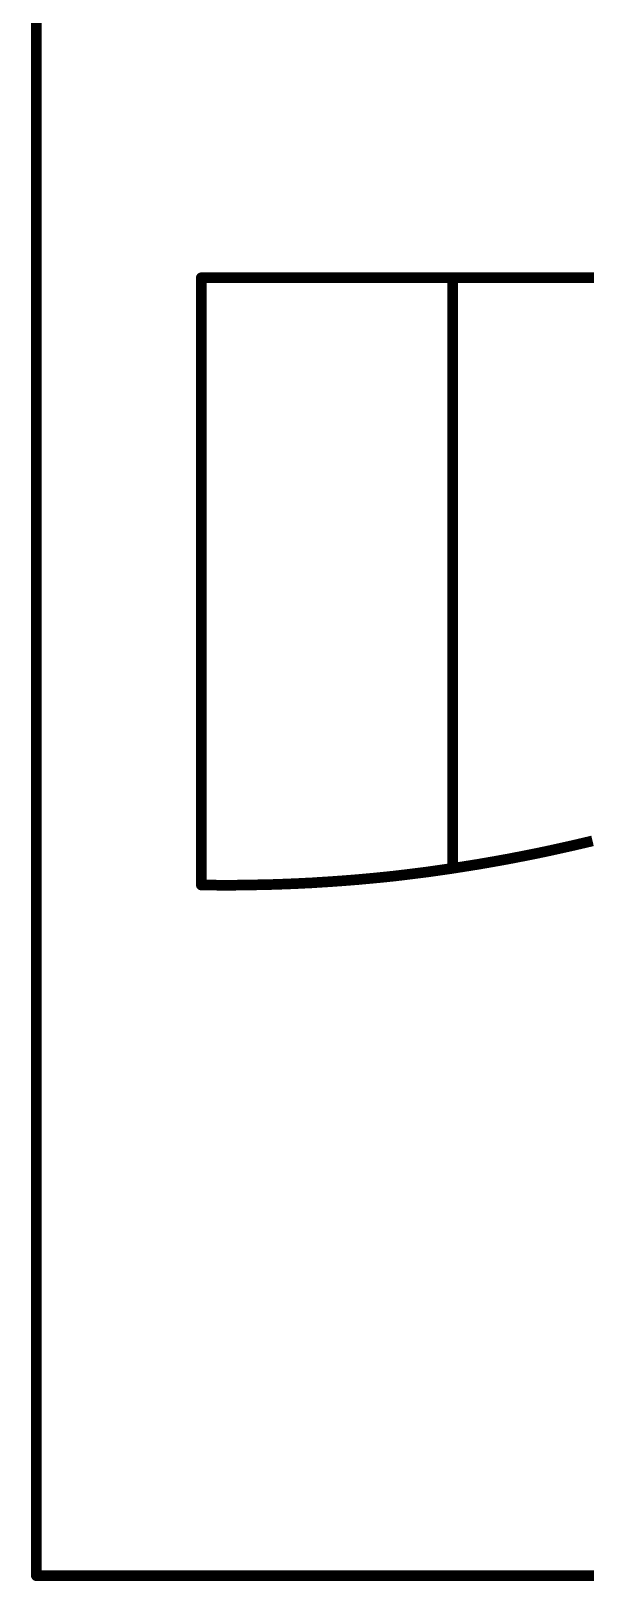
# Model space of a CAD drawing. Header units: inches. Extents: x 28 to 136, y 32 to 73.
# Drawn here: x 27.65 to 34.27, y 31.76 to 50.27 of the extents above; entities that cross this region are included whole.
import ezdxf

# ---------------------------------------------------------------- set-up
doc = ezdxf.new("R2010")
doc.units = ezdxf.units.IN
doc.layers.add('Board Outline', color=216, linetype='Continuous')
doc.layers.add('Top Overlay', color=2, linetype='Continuous')

msp = doc.modelspace()

# ---------------------------------------------------------------- linework, layer by layer
at = {"layer": 'Board Outline', "const_width": 0.127}
for points in [[(27.711, 72.441), (27.711, 31.826)], [(27.711, 31.826), (136.296, 31.826)]]:
    msp.add_lwpolyline(points, dxfattribs=at)
at = {"layer": 'Board Outline', "const_width": 0.0635}
msp.add_lwpolyline([(27.68, 31.826, 1), (27.743, 31.826, 1)], format="xyb", close=True, dxfattribs=at)
msp.add_lwpolyline([(27.68, 31.826, 1), (27.743, 31.826, 1)], format="xyb", close=True, dxfattribs=at)
at = {"layer": 'Top Overlay', "const_width": 0.127}
for points in [[(29.681, 47.322), (35.681, 47.322)], [(29.681, 40.072), (29.681, 47.322)], [(32.681, 40.271), (32.681, 47.322)], [(33.72, 40.457), (33.815, 40.477)], [(33.815, 40.477), (33.91, 40.498)], [(33.91, 40.498), (34.005, 40.519)], [(34.005, 40.519), (34.1, 40.54)], [(34.1, 40.54), (34.194, 40.562)], [(34.194, 40.562), (34.288, 40.584)], [(34.288, 40.584), (34.351, 40.599)], [(32.681, 40.271), (32.977, 40.318)], [(32.977, 40.318), (33.173, 40.352)], [(33.173, 40.352), (33.335, 40.381)], [(33.335, 40.381), (33.464, 40.406)], [(33.464, 40.406), (33.592, 40.431)], [(33.592, 40.431), (33.72, 40.457)], [(30.893, 40.093), (30.943, 40.095)], [(30.943, 40.095), (30.986, 40.097)], [(30.986, 40.097), (31.021, 40.099)], [(31.021, 40.099), (31.076, 40.103)], [(31.538, 40.136), (31.542, 40.136)], [(31.542, 40.136), (31.582, 40.14)], [(31.582, 40.14), (31.626, 40.144)], [(31.945, 40.175), (32.009, 40.182)], [(32.009, 40.182), (32.059, 40.188)], [(32.059, 40.188), (32.1, 40.193)], [(32.1, 40.193), (32.382, 40.228)], [(32.382, 40.228), (32.681, 40.271)], [(29.681, 40.072), (29.681, 40.072)], [(29.681, 40.072), (29.681, 40.072)], [(29.681, 40.072), (29.681, 40.072)], [(29.682, 40.072), (29.682, 40.072)], [(29.681, 40.072), (29.681, 40.072)], [(29.681, 40.072), (29.682, 40.072)], [(29.681, 40.072), (29.681, 40.072)], [(29.682, 40.072), (29.682, 40.072)], [(29.681, 40.072), (29.681, 40.072)], [(29.682, 40.072), (29.682, 40.072)], [(29.681, 40.072), (29.681, 40.072)], [(29.681, 40.072), (29.681, 40.072)], [(29.682, 40.072), (29.682, 40.072)], [(29.681, 40.072), (29.681, 40.072)], [(29.681, 40.072), (29.681, 40.072)], [(29.682, 40.072), (29.682, 40.072)], [(29.681, 40.072), (29.681, 40.072)], [(29.683, 40.072), (29.683, 40.072)], [(29.682, 40.072), (29.682, 40.072)], [(29.683, 40.072), (29.683, 40.072)], [(29.682, 40.072), (29.682, 40.072)], [(29.682, 40.072), (29.682, 40.072)], [(29.682, 40.072), (29.683, 40.072)], [(29.683, 40.072), (29.683, 40.072)], [(29.684, 40.072), (29.684, 40.072)], [(29.684, 40.072), (29.684, 40.072)], [(29.683, 40.072), (29.683, 40.072)], [(29.683, 40.072), (29.684, 40.072)], [(29.684, 40.072), (29.684, 40.072)], [(29.684, 40.072), (29.684, 40.072)], [(29.684, 40.072), (29.685, 40.072)], [(29.685, 40.072), (29.685, 40.072)], [(29.685, 40.072), (29.685, 40.072)], [(29.685, 40.072), (29.685, 40.072)], [(29.685, 40.072), (29.686, 40.072)], [(29.686, 40.072), (29.686, 40.072)], [(29.686, 40.072), (29.686, 40.072)], [(29.687, 40.072), (29.687, 40.072)], [(29.687, 40.072), (29.687, 40.072)], [(29.686, 40.072), (29.686, 40.072)], [(29.686, 40.072), (29.687, 40.072)], [(29.687, 40.072), (29.688, 40.072)], [(29.688, 40.072), (29.688, 40.072)], [(29.688, 40.072), (29.688, 40.072)], [(29.689, 40.072), (29.689, 40.072)], [(29.689, 40.072), (29.689, 40.072)], [(29.688, 40.072), (29.689, 40.072)], [(29.689, 40.072), (29.69, 40.072)], [(29.69, 40.072), (29.69, 40.072)], [(29.69, 40.072), (29.69, 40.072)], [(29.691, 40.072), (29.691, 40.072)], [(29.69, 40.072), (29.691, 40.072)], [(29.691, 40.072), (29.692, 40.072)], [(29.692, 40.072), (29.692, 40.072)], [(29.692, 40.072), (29.692, 40.072)], [(29.693, 40.072), (29.693, 40.072)], [(29.692, 40.072), (29.693, 40.072)], [(29.693, 40.072), (29.694, 40.072)], [(29.694, 40.072), (29.694, 40.072)], [(29.694, 40.072), (29.694, 40.072)], [(29.694, 40.072), (29.695, 40.072)], [(29.695, 40.072), (29.695, 40.072)], [(29.696, 40.072), (29.696, 40.072)], [(29.695, 40.072), (29.696, 40.072)], [(29.696, 40.072), (29.697, 40.072)], [(29.697, 40.072), (29.697, 40.072)], [(29.697, 40.072), (29.698, 40.072)], [(29.698, 40.072), (29.698, 40.072)], [(29.699, 40.072), (29.699, 40.072)], [(29.698, 40.072), (29.699, 40.072)], [(29.699, 40.072), (29.7, 40.072)], [(29.7, 40.072), (29.7, 40.072)], [(29.7, 40.072), (29.701, 40.072)], [(29.701, 40.072), (29.701, 40.072)], [(29.701, 40.072), (29.702, 40.072)], [(29.702, 40.072), (29.703, 40.072)], [(29.703, 40.072), (29.703, 40.072)], [(29.703, 40.072), (29.704, 40.072)], [(29.704, 40.072), (29.704, 40.072)], [(29.704, 40.072), (29.705, 40.072)], [(29.705, 40.072), (29.706, 40.072)], [(29.706, 40.072), (29.706, 40.072)], [(29.706, 40.072), (29.707, 40.072)], [(29.707, 40.072), (29.707, 40.072)], [(29.707, 40.072), (29.708, 40.072)], [(29.708, 40.072), (29.709, 40.072)], [(29.709, 40.072), (29.709, 40.072)], [(29.709, 40.072), (29.71, 40.072)], [(29.71, 40.072), (29.711, 40.072)], [(29.711, 40.072), (29.711, 40.072)], [(29.711, 40.072), (29.712, 40.072)], [(29.712, 40.072), (29.713, 40.072)], [(29.713, 40.072), (29.713, 40.072)], [(29.713, 40.072), (29.714, 40.072)], [(29.714, 40.072), (29.715, 40.072)], [(29.715, 40.072), (29.715, 40.072)], [(29.715, 40.072), (29.716, 40.072)], [(29.717, 40.072), (29.718, 40.072)], [(29.716, 40.072), (29.717, 40.072)], [(29.718, 40.072), (29.719, 40.072)], [(29.719, 40.072), (29.721, 40.072)], [(29.721, 40.072), (29.722, 40.072)], [(29.722, 40.072), (29.724, 40.072)], [(29.724, 40.072), (29.725, 40.072)], [(29.725, 40.072), (29.727, 40.072)], [(29.727, 40.072), (29.729, 40.072)], [(29.729, 40.072), (29.73, 40.072)], [(29.73, 40.072), (29.732, 40.072)], [(29.732, 40.072), (29.734, 40.072)], [(29.734, 40.072), (29.736, 40.072)], [(29.736, 40.072), (29.737, 40.072)], [(29.737, 40.072), (29.739, 40.072)], [(29.739, 40.072), (29.74, 40.072)], [(29.74, 40.072), (29.741, 40.072)], [(29.741, 40.072), (29.742, 40.072)], [(29.742, 40.072), (29.743, 40.072)], [(29.743, 40.072), (29.744, 40.071)], [(29.744, 40.071), (29.745, 40.071)], [(29.745, 40.071), (29.746, 40.071)], [(29.746, 40.071), (29.747, 40.071)], [(29.747, 40.071), (29.749, 40.071)], [(29.749, 40.071), (29.751, 40.071)], [(29.751, 40.071), (29.753, 40.071)], [(29.753, 40.071), (29.755, 40.071)], [(29.755, 40.071), (29.757, 40.071)], [(29.757, 40.071), (29.76, 40.071)], [(29.76, 40.071), (29.764, 40.071)], [(29.764, 40.071), (29.768, 40.071)], [(29.768, 40.071), (29.773, 40.071)], [(29.773, 40.071), (29.822, 40.071)], [(29.822, 40.071), (29.837, 40.071)], [(29.837, 40.071), (29.851, 40.071)], [(29.851, 40.071), (29.863, 40.07)], [(29.863, 40.07), (29.875, 40.07)], [(29.875, 40.07), (29.887, 40.07)], [(29.887, 40.07), (29.899, 40.07)], [(29.899, 40.07), (29.911, 40.07)], [(29.911, 40.07), (29.919, 40.07)], [(29.919, 40.07), (29.928, 40.07)], [(29.928, 40.07), (29.937, 40.07)], [(29.937, 40.07), (29.951, 40.07)], [(29.951, 40.07), (29.969, 40.07)], [(29.969, 40.07), (30.087, 40.07)], [(30.087, 40.07), (30.144, 40.071)], [(30.144, 40.071), (30.19, 40.071)], [(30.19, 40.071), (30.211, 40.072)], [(30.211, 40.072), (30.247, 40.072)], [(30.247, 40.072), (30.564, 40.079)], [(30.564, 40.079), (30.581, 40.08)], [(30.581, 40.08), (30.618, 40.081)], [(30.618, 40.081), (30.822, 40.089)], [(30.822, 40.089), (30.893, 40.093)]]:
    msp.add_lwpolyline(points, dxfattribs=at)
at = {"layer": 'Top Overlay', "const_width": 0.0635}
for points in [[(29.649, 47.322, 1), (29.713, 47.322, 1)], [(29.649, 47.322, 1), (29.713, 47.322, 1)], [(32.649, 47.322, 1), (32.713, 47.322, 1)], [(33.783, 40.477, 1), (33.847, 40.477, 1)], [(33.783, 40.477, 1), (33.847, 40.477, 1)], [(33.879, 40.498, 1), (33.942, 40.498, 1)], [(33.879, 40.498, 1), (33.942, 40.498, 1)], [(33.973, 40.519, 1), (34.037, 40.519, 1)], [(33.973, 40.519, 1), (34.037, 40.519, 1)], [(34.068, 40.54, 1), (34.132, 40.54, 1)], [(34.068, 40.54, 1), (34.132, 40.54, 1)], [(34.163, 40.562, 1), (34.226, 40.562, 1)], [(34.163, 40.562, 1), (34.226, 40.562, 1)], [(34.257, 40.584, 1), (34.32, 40.584, 1)], [(34.257, 40.584, 1), (34.32, 40.584, 1)], [(32.946, 40.318, 1), (33.009, 40.318, 1)], [(32.946, 40.318, 1), (33.009, 40.318, 1)], [(33.141, 40.352, 1), (33.205, 40.352, 1)], [(33.141, 40.352, 1), (33.205, 40.352, 1)], [(33.303, 40.381, 1), (33.367, 40.381, 1)], [(33.303, 40.381, 1), (33.367, 40.381, 1)], [(33.432, 40.406, 1), (33.495, 40.406, 1)], [(33.432, 40.406, 1), (33.495, 40.406, 1)], [(33.56, 40.431, 1), (33.624, 40.431, 1)], [(33.56, 40.431, 1), (33.624, 40.431, 1)], [(33.688, 40.457, 1), (33.751, 40.457, 1)], [(33.688, 40.457, 1), (33.751, 40.457, 1)], [(30.911, 40.095, 1), (30.975, 40.095, 1)], [(30.911, 40.095, 1), (30.975, 40.095, 1)], [(30.954, 40.097, 1), (31.017, 40.097, 1)], [(30.954, 40.097, 1), (31.017, 40.097, 1)], [(30.989, 40.099, 1), (31.053, 40.099, 1)], [(30.989, 40.099, 1), (31.053, 40.099, 1)], [(31.044, 40.103, 1), (31.108, 40.103, 1)], [(31.044, 40.103, 1), (31.108, 40.103, 1)], [(31.506, 40.136, 1), (31.57, 40.136, 1)], [(31.506, 40.136, 1), (31.57, 40.136, 1)], [(31.511, 40.136, 1), (31.574, 40.136, 1)], [(31.511, 40.136, 1), (31.574, 40.136, 1)], [(31.55, 40.14, 1), (31.614, 40.14, 1)], [(31.55, 40.14, 1), (31.614, 40.14, 1)], [(31.594, 40.144, 1), (31.658, 40.144, 1)], [(31.594, 40.144, 1), (31.658, 40.144, 1)], [(31.913, 40.175, 1), (31.977, 40.175, 1)], [(31.913, 40.175, 1), (31.977, 40.175, 1)], [(31.977, 40.182, 1), (32.041, 40.182, 1)], [(31.977, 40.182, 1), (32.041, 40.182, 1)], [(32.028, 40.188, 1), (32.091, 40.188, 1)], [(32.028, 40.188, 1), (32.091, 40.188, 1)], [(32.069, 40.193, 1), (32.132, 40.193, 1)], [(32.069, 40.193, 1), (32.132, 40.193, 1)], [(32.35, 40.228, 1), (32.413, 40.228, 1)], [(32.35, 40.228, 1), (32.413, 40.228, 1)], [(32.649, 40.271, 1), (32.713, 40.271, 1)], [(32.649, 40.271, 1), (32.713, 40.271, 1)], [(32.649, 40.271, 1), (32.713, 40.271, 1)], [(29.649, 40.072, 1), (29.713, 40.072, 1)], [(29.649, 40.072, 1), (29.713, 40.072, 1)], [(29.65, 40.072, 1), (29.713, 40.072, 1)], [(29.65, 40.072, 1), (29.713, 40.072, 1)], [(29.649, 40.072, 1), (29.713, 40.072, 1)], [(29.649, 40.072, 1), (29.713, 40.072, 1)], [(29.65, 40.072, 1), (29.714, 40.072, 1)], [(29.649, 40.072, 1), (29.713, 40.072, 1)], [(29.649, 40.072, 1), (29.713, 40.072, 1)], [(29.65, 40.072, 1), (29.713, 40.072, 1)], [(29.65, 40.072, 1), (29.713, 40.072, 1)], [(29.649, 40.072, 1), (29.713, 40.072, 1)], [(29.649, 40.072, 1), (29.713, 40.072, 1)], [(29.65, 40.072, 1), (29.713, 40.072, 1)], [(29.65, 40.072, 1), (29.713, 40.072, 1)], [(29.649, 40.072, 1), (29.713, 40.072, 1)], [(29.649, 40.072, 1), (29.713, 40.072, 1)], [(29.649, 40.072, 1), (29.713, 40.072, 1)], [(29.65, 40.072, 1), (29.713, 40.072, 1)], [(29.65, 40.072, 1), (29.713, 40.072, 1)], [(29.649, 40.072, 1), (29.713, 40.072, 1)], [(29.649, 40.072, 1), (29.713, 40.072, 1)], [(29.649, 40.072, 1), (29.713, 40.072, 1)], [(29.649, 40.072, 1), (29.713, 40.072, 1)], [(29.65, 40.072, 1), (29.713, 40.072, 1)], [(29.65, 40.072, 1), (29.714, 40.072, 1)], [(29.649, 40.072, 1), (29.713, 40.072, 1)], [(29.65, 40.072, 1), (29.713, 40.072, 1)], [(29.65, 40.072, 1), (29.713, 40.072, 1)], [(29.65, 40.072, 1), (29.713, 40.072, 1)], [(29.65, 40.072, 1), (29.714, 40.072, 1)], [(29.65, 40.072, 1), (29.714, 40.072, 1)], [(29.649, 40.072, 1), (29.713, 40.072, 1)], [(29.649, 40.072, 1), (29.713, 40.072, 1)], [(29.65, 40.072, 1), (29.714, 40.072, 1)], [(29.651, 40.072, 1), (29.715, 40.072, 1)], [(29.651, 40.072, 1), (29.715, 40.072, 1)], [(29.65, 40.072, 1), (29.714, 40.072, 1)], [(29.65, 40.072, 1), (29.714, 40.072, 1)], [(29.651, 40.072, 1), (29.715, 40.072, 1)], [(29.65, 40.072, 1), (29.714, 40.072, 1)], [(29.651, 40.072, 1), (29.714, 40.072, 1)], [(29.651, 40.072, 1), (29.714, 40.072, 1)], [(29.651, 40.072, 1), (29.714, 40.072, 1)], [(29.651, 40.072, 1), (29.714, 40.072, 1)], [(29.651, 40.072, 1), (29.714, 40.072, 1)], [(29.651, 40.072, 1), (29.714, 40.072, 1)], [(29.651, 40.072, 1), (29.715, 40.072, 1)], [(29.652, 40.072, 1), (29.715, 40.072, 1)], [(29.652, 40.072, 1), (29.716, 40.072, 1)], [(29.652, 40.072, 1), (29.716, 40.072, 1)], [(29.651, 40.072, 1), (29.715, 40.072, 1)], [(29.651, 40.072, 1), (29.715, 40.072, 1)], [(29.652, 40.072, 1), (29.715, 40.072, 1)], [(29.652, 40.072, 1), (29.715, 40.072, 1)], [(29.652, 40.072, 1), (29.715, 40.072, 1)], [(29.652, 40.072, 1), (29.715, 40.072, 1)], [(29.652, 40.072, 1), (29.715, 40.072, 1)], [(29.652, 40.072, 1), (29.716, 40.072, 1)], [(29.652, 40.072, 1), (29.716, 40.072, 1)], [(29.653, 40.072, 1), (29.716, 40.072, 1)], [(29.653, 40.072, 1), (29.716, 40.072, 1)], [(29.653, 40.072, 1), (29.716, 40.072, 1)], [(29.653, 40.072, 1), (29.716, 40.072, 1)], [(29.653, 40.072, 1), (29.717, 40.072, 1)], [(29.653, 40.072, 1), (29.717, 40.072, 1)], [(29.653, 40.072, 1), (29.717, 40.072, 1)], [(29.654, 40.072, 1), (29.717, 40.072, 1)], [(29.654, 40.072, 1), (29.717, 40.072, 1)], [(29.654, 40.072, 1), (29.717, 40.072, 1)], [(29.654, 40.072, 1), (29.717, 40.072, 1)], [(29.654, 40.072, 1), (29.718, 40.072, 1)], [(29.654, 40.072, 1), (29.718, 40.072, 1)], [(29.653, 40.072, 1), (29.717, 40.072, 1)], [(29.655, 40.072, 1), (29.718, 40.072, 1)], [(29.655, 40.072, 1), (29.719, 40.072, 1)], [(29.655, 40.072, 1), (29.719, 40.072, 1)], [(29.654, 40.072, 1), (29.718, 40.072, 1)], [(29.654, 40.072, 1), (29.718, 40.072, 1)], [(29.655, 40.072, 1), (29.718, 40.072, 1)], [(29.655, 40.072, 1), (29.718, 40.072, 1)], [(29.655, 40.072, 1), (29.718, 40.072, 1)], [(29.656, 40.072, 1), (29.719, 40.072, 1)], [(29.656, 40.072, 1), (29.719, 40.072, 1)], [(29.656, 40.072, 1), (29.719, 40.072, 1)], [(29.656, 40.072, 1), (29.719, 40.072, 1)], [(29.656, 40.072, 1), (29.72, 40.072, 1)], [(29.656, 40.072, 1), (29.72, 40.072, 1)], [(29.657, 40.072, 1), (29.72, 40.072, 1)], [(29.657, 40.072, 1), (29.721, 40.072, 1)], [(29.657, 40.072, 1), (29.721, 40.072, 1)], [(29.656, 40.072, 1), (29.72, 40.072, 1)], [(29.656, 40.072, 1), (29.72, 40.072, 1)], [(29.657, 40.072, 1), (29.72, 40.072, 1)], [(29.658, 40.072, 1), (29.721, 40.072, 1)], [(29.658, 40.072, 1), (29.721, 40.072, 1)], [(29.658, 40.072, 1), (29.721, 40.072, 1)], [(29.658, 40.072, 1), (29.721, 40.072, 1)], [(29.658, 40.072, 1), (29.722, 40.072, 1)], [(29.658, 40.072, 1), (29.722, 40.072, 1)], [(29.659, 40.072, 1), (29.722, 40.072, 1)], [(29.659, 40.072, 1), (29.722, 40.072, 1)], [(29.659, 40.072, 1), (29.722, 40.072, 1)], [(29.659, 40.072, 1), (29.722, 40.072, 1)], [(29.659, 40.072, 1), (29.723, 40.072, 1)], [(29.659, 40.072, 1), (29.723, 40.072, 1)], [(29.66, 40.072, 1), (29.723, 40.072, 1)], [(29.66, 40.072, 1), (29.723, 40.072, 1)], [(29.66, 40.072, 1), (29.724, 40.072, 1)], [(29.66, 40.072, 1), (29.724, 40.072, 1)], [(29.661, 40.072, 1), (29.724, 40.072, 1)], [(29.661, 40.072, 1), (29.724, 40.072, 1)], [(29.661, 40.072, 1), (29.724, 40.072, 1)], [(29.661, 40.072, 1), (29.724, 40.072, 1)], [(29.661, 40.072, 1), (29.725, 40.072, 1)], [(29.661, 40.072, 1), (29.725, 40.072, 1)], [(29.662, 40.072, 1), (29.725, 40.072, 1)], [(29.662, 40.072, 1), (29.725, 40.072, 1)], [(29.662, 40.072, 1), (29.726, 40.072, 1)], [(29.662, 40.072, 1), (29.726, 40.072, 1)], [(29.663, 40.072, 1), (29.726, 40.072, 1)], [(29.663, 40.072, 1), (29.726, 40.072, 1)], [(29.663, 40.072, 1), (29.727, 40.072, 1)], [(29.663, 40.072, 1), (29.727, 40.072, 1)], [(29.664, 40.072, 1), (29.728, 40.072, 1)], [(29.664, 40.072, 1), (29.727, 40.072, 1)], [(29.664, 40.072, 1), (29.727, 40.072, 1)], [(29.664, 40.072, 1), (29.728, 40.072, 1)], [(29.665, 40.072, 1), (29.728, 40.072, 1)], [(29.665, 40.072, 1), (29.728, 40.072, 1)], [(29.665, 40.072, 1), (29.729, 40.072, 1)], [(29.665, 40.072, 1), (29.729, 40.072, 1)], [(29.666, 40.072, 1), (29.729, 40.072, 1)], [(29.666, 40.072, 1), (29.729, 40.072, 1)], [(29.666, 40.072, 1), (29.73, 40.072, 1)], [(29.666, 40.072, 1), (29.73, 40.072, 1)], [(29.667, 40.072, 1), (29.731, 40.072, 1)], [(29.667, 40.072, 1), (29.73, 40.072, 1)], [(29.667, 40.072, 1), (29.73, 40.072, 1)], [(29.667, 40.072, 1), (29.731, 40.072, 1)], [(29.668, 40.072, 1), (29.731, 40.072, 1)], [(29.668, 40.072, 1), (29.731, 40.072, 1)], [(29.668, 40.072, 1), (29.732, 40.072, 1)], [(29.668, 40.072, 1), (29.732, 40.072, 1)], [(29.669, 40.072, 1), (29.732, 40.072, 1)], [(29.669, 40.072, 1), (29.732, 40.072, 1)], [(29.669, 40.072, 1), (29.733, 40.072, 1)], [(29.669, 40.072, 1), (29.733, 40.072, 1)], [(29.67, 40.072, 1), (29.733, 40.072, 1)], [(29.67, 40.072, 1), (29.733, 40.072, 1)], [(29.67, 40.072, 1), (29.734, 40.072, 1)], [(29.671, 40.072, 1), (29.734, 40.072, 1)], [(29.671, 40.072, 1), (29.734, 40.072, 1)], [(29.67, 40.072, 1), (29.734, 40.072, 1)], [(29.671, 40.072, 1), (29.735, 40.072, 1)], [(29.671, 40.072, 1), (29.735, 40.072, 1)], [(29.672, 40.072, 1), (29.735, 40.072, 1)], [(29.672, 40.072, 1), (29.735, 40.072, 1)], [(29.673, 40.072, 1), (29.736, 40.072, 1)], [(29.673, 40.072, 1), (29.736, 40.072, 1)], [(29.673, 40.072, 1), (29.737, 40.072, 1)], [(29.673, 40.072, 1), (29.737, 40.072, 1)], [(29.674, 40.072, 1), (29.737, 40.072, 1)], [(29.674, 40.072, 1), (29.737, 40.072, 1)], [(29.674, 40.072, 1), (29.738, 40.072, 1)], [(29.674, 40.072, 1), (29.738, 40.072, 1)], [(29.675, 40.072, 1), (29.738, 40.072, 1)], [(29.675, 40.072, 1), (29.738, 40.072, 1)], [(29.676, 40.072, 1), (29.739, 40.072, 1)], [(29.676, 40.072, 1), (29.739, 40.072, 1)], [(29.676, 40.072, 1), (29.74, 40.072, 1)], [(29.676, 40.072, 1), (29.74, 40.072, 1)], [(29.677, 40.072, 1), (29.74, 40.072, 1)], [(29.677, 40.072, 1), (29.74, 40.072, 1)], [(29.678, 40.072, 1), (29.741, 40.072, 1)], [(29.678, 40.072, 1), (29.741, 40.072, 1)], [(29.678, 40.072, 1), (29.742, 40.072, 1)], [(29.678, 40.072, 1), (29.742, 40.072, 1)], [(29.679, 40.072, 1), (29.742, 40.072, 1)], [(29.679, 40.072, 1), (29.742, 40.072, 1)], [(29.68, 40.072, 1), (29.743, 40.072, 1)], [(29.68, 40.072, 1), (29.743, 40.072, 1)], [(29.68, 40.072, 1), (29.744, 40.072, 1)], [(29.68, 40.072, 1), (29.744, 40.072, 1)], [(29.681, 40.072, 1), (29.744, 40.072, 1)], [(29.681, 40.072, 1), (29.744, 40.072, 1)], [(29.682, 40.072, 1), (29.745, 40.072, 1)], [(29.682, 40.072, 1), (29.745, 40.072, 1)], [(29.682, 40.072, 1), (29.746, 40.072, 1)], [(29.682, 40.072, 1), (29.746, 40.072, 1)], [(29.683, 40.072, 1), (29.746, 40.072, 1)], [(29.683, 40.072, 1), (29.746, 40.072, 1)], [(29.684, 40.072, 1), (29.747, 40.072, 1)], [(29.684, 40.072, 1), (29.747, 40.072, 1)], [(29.685, 40.072, 1), (29.749, 40.072, 1)], [(29.684, 40.072, 1), (29.748, 40.072, 1)], [(29.684, 40.072, 1), (29.748, 40.072, 1)], [(29.685, 40.072, 1), (29.749, 40.072, 1)], [(29.686, 40.072, 1), (29.749, 40.072, 1)], [(29.686, 40.072, 1), (29.749, 40.072, 1)], [(29.687, 40.072, 1), (29.751, 40.072, 1)], [(29.687, 40.072, 1), (29.751, 40.072, 1)], [(29.689, 40.072, 1), (29.752, 40.072, 1)], [(29.689, 40.072, 1), (29.752, 40.072, 1)], [(29.69, 40.072, 1), (29.754, 40.072, 1)], [(29.69, 40.072, 1), (29.754, 40.072, 1)], [(29.692, 40.072, 1), (29.756, 40.072, 1)], [(29.692, 40.072, 1), (29.756, 40.072, 1)], [(29.694, 40.072, 1), (29.757, 40.072, 1)], [(29.694, 40.072, 1), (29.757, 40.072, 1)], [(29.695, 40.072, 1), (29.759, 40.072, 1)], [(29.695, 40.072, 1), (29.759, 40.072, 1)], [(29.697, 40.072, 1), (29.76, 40.072, 1)], [(29.697, 40.072, 1), (29.76, 40.072, 1)], [(29.699, 40.072, 1), (29.762, 40.072, 1)], [(29.699, 40.072, 1), (29.762, 40.072, 1)], [(29.7, 40.072, 1), (29.764, 40.072, 1)], [(29.7, 40.072, 1), (29.764, 40.072, 1)], [(29.702, 40.072, 1), (29.766, 40.072, 1)], [(29.702, 40.072, 1), (29.766, 40.072, 1)], [(29.704, 40.072, 1), (29.767, 40.072, 1)], [(29.704, 40.072, 1), (29.767, 40.072, 1)], [(29.706, 40.072, 1), (29.769, 40.072, 1)], [(29.706, 40.072, 1), (29.769, 40.072, 1)], [(29.708, 40.072, 1), (29.771, 40.072, 1)], [(29.708, 40.072, 1), (29.771, 40.072, 1)], [(29.709, 40.072, 1), (29.772, 40.072, 1)], [(29.709, 40.072, 1), (29.772, 40.072, 1)], [(29.709, 40.072, 1), (29.773, 40.072, 1)], [(29.709, 40.072, 1), (29.773, 40.072, 1)], [(29.71, 40.072, 1), (29.774, 40.072, 1)], [(29.71, 40.072, 1), (29.774, 40.072, 1)], [(29.711, 40.072, 1), (29.775, 40.072, 1)], [(29.711, 40.072, 1), (29.775, 40.072, 1)], [(29.712, 40.071, 1), (29.776, 40.071, 1)], [(29.712, 40.071, 1), (29.776, 40.071, 1)], [(29.713, 40.071, 1), (29.777, 40.071, 1)], [(29.713, 40.071, 1), (29.777, 40.071, 1)], [(29.714, 40.071, 1), (29.778, 40.071, 1)], [(29.714, 40.071, 1), (29.778, 40.071, 1)], [(29.715, 40.071, 1), (29.779, 40.071, 1)], [(29.715, 40.071, 1), (29.779, 40.071, 1)], [(29.717, 40.071, 1), (29.781, 40.071, 1)], [(29.717, 40.071, 1), (29.781, 40.071, 1)], [(29.719, 40.071, 1), (29.783, 40.071, 1)], [(29.719, 40.071, 1), (29.783, 40.071, 1)], [(29.721, 40.071, 1), (29.785, 40.071, 1)], [(29.721, 40.071, 1), (29.785, 40.071, 1)], [(29.723, 40.071, 1), (29.787, 40.071, 1)], [(29.723, 40.071, 1), (29.787, 40.071, 1)], [(29.726, 40.071, 1), (29.789, 40.071, 1)], [(29.726, 40.071, 1), (29.789, 40.071, 1)], [(29.729, 40.071, 1), (29.792, 40.071, 1)], [(29.729, 40.071, 1), (29.792, 40.071, 1)], [(29.732, 40.071, 1), (29.796, 40.071, 1)], [(29.732, 40.071, 1), (29.796, 40.071, 1)], [(29.737, 40.071, 1), (29.8, 40.071, 1)], [(29.737, 40.071, 1), (29.8, 40.071, 1)], [(29.741, 40.071, 1), (29.805, 40.071, 1)], [(29.741, 40.071, 1), (29.805, 40.071, 1)], [(29.79, 40.071, 1), (29.854, 40.071, 1)], [(29.79, 40.071, 1), (29.854, 40.071, 1)], [(29.805, 40.071, 1), (29.869, 40.071, 1)], [(29.805, 40.071, 1), (29.869, 40.071, 1)], [(29.819, 40.071, 1), (29.882, 40.071, 1)], [(29.819, 40.071, 1), (29.882, 40.071, 1)], [(29.832, 40.07, 1), (29.895, 40.07, 1)], [(29.832, 40.07, 1), (29.895, 40.07, 1)], [(29.843, 40.07, 1), (29.907, 40.07, 1)], [(29.843, 40.07, 1), (29.907, 40.07, 1)], [(29.855, 40.07, 1), (29.918, 40.07, 1)], [(29.855, 40.07, 1), (29.918, 40.07, 1)], [(29.867, 40.07, 1), (29.931, 40.07, 1)], [(29.867, 40.07, 1), (29.931, 40.07, 1)], [(29.88, 40.07, 1), (29.943, 40.07, 1)], [(29.88, 40.07, 1), (29.943, 40.07, 1)], [(29.887, 40.07, 1), (29.95, 40.07, 1)], [(29.887, 40.07, 1), (29.95, 40.07, 1)], [(29.896, 40.07, 1), (29.96, 40.07, 1)], [(29.896, 40.07, 1), (29.96, 40.07, 1)], [(29.906, 40.07, 1), (29.969, 40.07, 1)], [(29.906, 40.07, 1), (29.969, 40.07, 1)], [(29.919, 40.07, 1), (29.982, 40.07, 1)], [(29.919, 40.07, 1), (29.982, 40.07, 1)], [(29.937, 40.07, 1), (30, 40.07, 1)], [(29.937, 40.07, 1), (30, 40.07, 1)], [(30.055, 40.07, 1), (30.119, 40.07, 1)], [(30.055, 40.07, 1), (30.119, 40.07, 1)], [(30.112, 40.071, 1), (30.175, 40.071, 1)], [(30.112, 40.071, 1), (30.175, 40.071, 1)], [(30.158, 40.071, 1), (30.222, 40.071, 1)], [(30.158, 40.071, 1), (30.222, 40.071, 1)], [(30.18, 40.072, 1), (30.243, 40.072, 1)], [(30.18, 40.072, 1), (30.243, 40.072, 1)], [(30.215, 40.072, 1), (30.279, 40.072, 1)], [(30.215, 40.072, 1), (30.279, 40.072, 1)], [(30.532, 40.079, 1), (30.596, 40.079, 1)], [(30.532, 40.079, 1), (30.596, 40.079, 1)], [(30.549, 40.08, 1), (30.612, 40.08, 1)], [(30.549, 40.08, 1), (30.612, 40.08, 1)], [(30.586, 40.081, 1), (30.65, 40.081, 1)], [(30.586, 40.081, 1), (30.65, 40.081, 1)], [(30.79, 40.089, 1), (30.854, 40.089, 1)], [(30.79, 40.089, 1), (30.854, 40.089, 1)], [(30.862, 40.093, 1), (30.925, 40.093, 1)], [(30.862, 40.093, 1), (30.925, 40.093, 1)]]:
    msp.add_lwpolyline(points, format="xyb", close=True, dxfattribs=at)
at = {"layer": 'Top Overlay', "const_width": 0.127}
for points in [[(31.538, 40.136, -0.006454), (31.076, 40.103)], [(31.945, 40.175, -0.004445), (31.626, 40.144)]]:
    msp.add_lwpolyline(points, format="xyb", dxfattribs=at)

doc.saveas('drawing.dxf')
